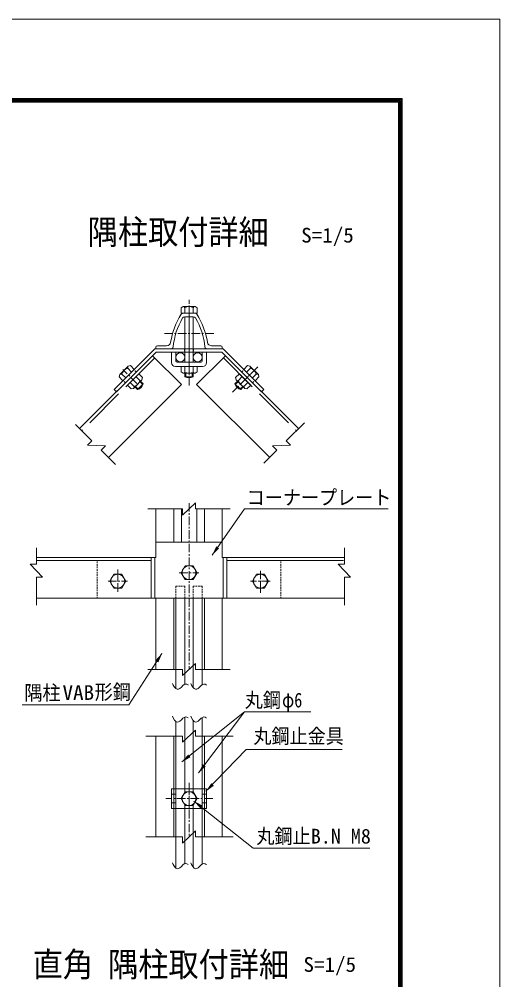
# Model space of a CAD drawing. Units: millimetres, scale not verified, with parts at other scales. Extents: x -4455 to 4455, y -3150 to 3150.
# Drawn here: x 3043 to 4455, y 326 to 3150 of the extents above; entities that cross this region are included whole.
import ezdxf
from ezdxf.enums import TextEntityAlignment as Align

# ---------------------------------------------------------------- set-up
doc = ezdxf.new("R2010")
doc.units = ezdxf.units.MM
doc.header["$LTSCALE"] = 20
for name, pattern in [('DASHED', [7.5, 6, -1.5]), ('USER1', [2, 1.25, -0.25, 0.25, -0.25]), ('USER2', [0.375, 0.25, -0.125]), ('USER4', [4.7625, 3.175, -1.5875])]:
    doc.linetypes.add(name, pattern=pattern)
doc.layers.add('0-3_7詳細', color=7, linetype='Continuous', lineweight=18)
doc.layers.add('0-E_D-TTL', color=7, linetype='Continuous', lineweight=18)
doc.styles.add('ＭＳ ゴシック', font='')
doc.styles.get('ＭＳ ゴシック').set_extended_font_data('MS Gothic')

msp = doc.modelspace()

# ---------------------------------------------------------------- linework, layer by layer
at = {"layer": '0-3_7詳細', "color": 1, "linetype": 'USER1'}
for p, q in [((3542.14, 2073.59), (3542.14, 2325.37)), ((3542.14, 2304.06), (3542.14, 2145.48)), ((3542.14, 2288.84), (3542.14, 2157.22)), ((3542.14, 2256.86), (3542.14, 2109.54)), ((3542.14, 2241.77), (3542.14, 2109.54)), ((3614.69, 2226.34), (3467.96, 2226.34)), ((3542.14, 2152.71), (3542.14, 2118.32)), ((3389.1, 2079.47), (3347.93, 2120.64)), ((3389.1, 2079.47), (3347.93, 2120.64)), ((3669.6, 2053.88), (3744.58, 2128.86)), ((3695.18, 2079.47), (3736.35, 2120.64)), ((3695.18, 2079.47), (3736.35, 2120.64)), ((3542.14, 1727.62), (3542.14, 1238.06)), ((3332.67, 1531.9), (3332.67, 1462.51)), ((3751.62, 1463.53), (3751.62, 1532.92)), ((3304.11, 1497.71), (3361.23, 1497.71)), ((3332.67, 1521.68), (3332.67, 1473.84)), ((3513.58, 1522.72), (3570.7, 1522.72)), ((3780.18, 1497.71), (3723.06, 1497.71)), ((3751.62, 1473.75), (3751.62, 1521.59)), ((3542.14, 904.7), (3542.14, 745.84)), ((3542.14, 896.43), (3542.14, 819.86)), ((3611.68, 858.3), (3474.34, 858.3))]:
    msp.add_line(p, q, dxfattribs=at)
at = {"layer": '0-3_7詳細'}
for p, q in [((3524.5, 2305.24), (3518.62, 2301.84)), ((3518.62, 2301.84), (3518.62, 2286.04)), ((3524.5, 2305.24), (3559.78, 2305.24)), ((3530.14, 2301.84), (3530.14, 2286.04)), ((3554.14, 2301.84), (3554.14, 2286.04)), ((3559.78, 2305.24), (3565.66, 2301.84)), ((3565.66, 2301.84), (3565.66, 2286.04)), ((3518.62, 2286.04), (3565.66, 2286.04)), ((3542.14, 2286.04), (3519.65, 2286.04)), ((3558.93, 2286.04), (3525.36, 2286.04)), ((3529.58, 2275.54), (3554.71, 2275.54)), ((3530.14, 2275.54), (3530.14, 2141.44)), ((3554.14, 2275.54), (3554.14, 2141.44)), ((3441.64, 2181.04), (3322.16, 2061.56)), ((3642.64, 2181.04), (3441.64, 2181.04)), ((3444.64, 2185.54), (3444.64, 2181.04)), ((3489.4, 2181.04), (3444.64, 2181.04)), ((3476.3, 2190.04), (3449.14, 2190.04)), ((3594.88, 2181.04), (3639.64, 2181.04)), ((3607.98, 2190.04), (3635.14, 2190.04)), ((3639.64, 2185.54), (3639.64, 2181.04)), ((3642.64, 2181.04), (3762.13, 2061.56)), ((3445.62, 2171.44), (3220.5, 1946.32)), ((3445.62, 2171.44), (3328.95, 2054.77)), ((3519.86, 2075.98), (3435.01, 2160.83)), ((3638.67, 2171.44), (3445.62, 2171.44)), ((3564.42, 2075.98), (3649.27, 2160.83)), ((3638.67, 2171.44), (3863.79, 1946.32)), ((3638.67, 2171.44), (3755.34, 2054.77)), ((3363.48, 2130.03), (3338.53, 2105.08)), ((3381.22, 2120.61), (3347.95, 2087.35)), ((3361.89, 2123.64), (3373.07, 2112.47)), ((3363.48, 2130.03), (3370.04, 2131.79)), ((3370.04, 2131.79), (3381.22, 2120.61)), ((3565.66, 2128.84), (3518.62, 2128.84)), ((3518.62, 2112.97), (3518.62, 2128.84)), ((3530.14, 2111.7), (3530.14, 2128.84)), ((3554.14, 2111.7), (3554.14, 2128.84)), ((3565.66, 2112.97), (3565.66, 2128.84)), ((3714.25, 2131.79), (3703.07, 2120.61)), ((3703.07, 2120.61), (3736.33, 2087.35)), ((3722.39, 2123.64), (3711.21, 2112.47)), ((3720.8, 2130.03), (3714.25, 2131.79)), ((3720.8, 2130.03), (3745.75, 2105.08)), ((3338.53, 2105.08), (3336.78, 2098.53)), ((3336.78, 2098.53), (3347.95, 2087.35)), ((3344.92, 2106.67), (3356.1, 2095.5)), ((3361.11, 2074.2), (3394.37, 2107.46)), ((3398.34, 2087.19), (3386.22, 2099.31)), ((3405.59, 2096.24), (3394.37, 2107.46)), ((3403.87, 2089.81), (3405.59, 2096.24)), ((3524.38, 2109.64), (3518.62, 2112.97)), ((3559.9, 2109.64), (3524.38, 2109.64)), ((3530.14, 2109.64), (3530.14, 2098.98)), ((3554.14, 2098.98), (3530.14, 2098.98)), ((3554.14, 2109.64), (3554.14, 2098.98)), ((3559.9, 2109.64), (3565.66, 2112.97)), ((3678.69, 2096.24), (3689.92, 2107.46)), ((3680.41, 2089.81), (3678.69, 2096.24)), ((3685.94, 2087.19), (3698.06, 2099.31)), ((3723.18, 2074.2), (3689.92, 2107.46)), ((3739.36, 2106.67), (3728.19, 2095.5)), ((3747.51, 2098.53), (3736.33, 2087.35)), ((3745.75, 2105.08), (3747.51, 2098.53)), ((3519.86, 2075.98), (3305.35, 1861.47)), ((3372.33, 2062.97), (3361.11, 2074.2)), ((3381.37, 2070.22), (3369.25, 2082.34)), ((3378.75, 2064.69), (3372.33, 2062.97)), ((3378.75, 2064.69), (3403.87, 2089.81)), ((3382.83, 2068.77), (3390.37, 2061.23)), ((3390.37, 2061.23), (3407.34, 2078.2)), ((3399.8, 2085.74), (3407.34, 2078.2)), ((3564.42, 2075.98), (3778.93, 1861.47)), ((3684.49, 2085.74), (3676.95, 2078.2)), ((3693.92, 2061.23), (3676.95, 2078.2)), ((3705.53, 2064.69), (3680.41, 2089.81)), ((3701.46, 2068.77), (3693.92, 2061.23)), ((3702.91, 2070.22), (3715.03, 2082.34)), ((3705.53, 2064.69), (3711.95, 2062.97)), ((3711.95, 2062.97), (3723.18, 2074.2)), ((3328.95, 2054.77), (3322.16, 2061.56)), ((3755.34, 2054.77), (3762.13, 2061.56)), ((3444.64, 1710.21), (3444.64, 1567.72)), ((3639.64, 1710.21), (3639.64, 1567.72)), ((3444.64, 1612.72), (3639.64, 1612.72)), ((3444.64, 1567.72), (3093.9, 1567.72)), ((3431.04, 1558.72), (3093.9, 1558.72)), ((3431.04, 1567.72), (3431.04, 1447.72)), ((3441.64, 1567.72), (3441.64, 1447.72)), ((3639.64, 1567.72), (3998.25, 1567.72)), ((3642.64, 1567.72), (3642.64, 1447.72)), ((3653.25, 1567.72), (3653.25, 1447.72)), ((3653.25, 1558.72), (3996, 1558.72)), ((3470.05, 1447.72), (3093.9, 1447.72)), ((3444.64, 1447.72), (3444.64, 1238.06)), ((3444.64, 1447.72), (3639.64, 1447.72)), ((3503.19, 1447.72), (3503.19, 1182.16)), ((3530.19, 1447.72), (3530.19, 1194.54)), ((3554.09, 1447.72), (3554.09, 1184.94)), ((3581.09, 1447.72), (3581.09, 1193.55)), ((3616.48, 1447.72), (3998.25, 1447.72)), ((3639.64, 1447.72), (3639.64, 1238.06)), ((3503.19, 886.8), (3503.19, 1085.74)), ((3530.19, 886.8), (3530.19, 1098.11)), ((3554.09, 886.8), (3554.09, 1088.51)), ((3581.09, 886.8), (3581.09, 1097.12)), ((3444.64, 1041.97), (3444.64, 745.84)), ((3639.64, 1041.97), (3639.64, 745.84)), ((3593.74, 886.8), (3490.54, 886.8)), ((3490.54, 886.8), (3490.54, 829.8)), ((3593.74, 886.8), (3593.74, 829.8)), ((3593.74, 829.8), (3490.54, 829.8)), ((3503.19, 829.8), (3503.19, 654.48)), ((3530.19, 829.8), (3530.19, 666.86)), ((3554.09, 829.8), (3554.09, 657.26)), ((3581.09, 829.8), (3581.09, 665.86))]:
    msp.add_line(p, q, dxfattribs=at)
at = {"layer": '0-3_7詳細', "color": 1, "linetype": 'USER2'}
for p, q in [((3528.64, 2181.04), (3528.64, 2171.44)), ((3555.64, 2181.04), (3555.64, 2171.44)), ((3387.28, 2113.1), (3380.49, 2119.89)), ((3387.28, 2113.1), (3380.49, 2119.89)), ((3697, 2113.1), (3703.79, 2119.89)), ((3697, 2113.1), (3703.79, 2119.89)), ((3355.46, 2081.28), (3348.67, 2088.07)), ((3355.46, 2081.28), (3348.67, 2088.07)), ((3728.82, 2081.28), (3735.61, 2088.07)), ((3728.82, 2081.28), (3735.61, 2088.07))]:
    msp.add_line(p, q, dxfattribs=at)
at = {"layer": '0-3_7詳細', "color": 3, "linetype": 'DASHED'}
for p, q in [((3441.38, 2154.47), (3226.86, 1939.96)), ((3642.91, 2154.47), (3857.42, 1939.96))]:
    msp.add_line(p, q, dxfattribs=at)
at = {"layer": '0-3_7詳細', "color": 3}
for p, q in [((3490.54, 2171.44), (3490.54, 2140.84)), ((3503.14, 2171.44), (3490.54, 2171.44)), ((3503.14, 2171.44), (3503.14, 2147.44)), ((3581.14, 2171.44), (3581.14, 2147.44)), ((3593.74, 2171.44), (3581.14, 2171.44)), ((3593.74, 2171.44), (3593.74, 2140.84)), ((3581.74, 2128.84), (3502.54, 2128.84)), ((3575.14, 2141.44), (3509.14, 2141.44)), ((3497.14, 1710.21), (3497.14, 1612.72)), ((3519.64, 1710.21), (3519.64, 1612.72)), ((3564.64, 1710.21), (3564.64, 1612.72)), ((3587.14, 1710.21), (3587.14, 1612.72)), ((3497.14, 1447.72), (3497.14, 1238.06)), ((3587.14, 1447.72), (3587.14, 1238.06)), ((3497.14, 1041.97), (3497.14, 745.84)), ((3587.14, 1041.97), (3587.14, 745.84))]:
    msp.add_line(p, q, dxfattribs=at)
at = {"layer": '0-3_7詳細', "color": 1}
for p, q in [((3532.54, 2109.64), (3532.54, 2097.77)), ((3551.74, 2109.64), (3551.74, 2097.77)), ((3384.52, 2070.46), (3392.92, 2062.07)), ((3398.1, 2084.04), (3406.5, 2075.65)), ((3686.18, 2084.04), (3677.79, 2075.65)), ((3699.76, 2070.46), (3691.37, 2062.07)), ((3704.57, 1113.43), (3570.16, 933.89))]:
    msp.add_line(p, q, dxfattribs=at)
at = {"layer": '0-3_7詳細', "color": 4}
for p, q in [((3256.55, 1910.27), (3208.69, 1958.13)), ((3827.73, 1910.27), (3881.17, 1963.7)), ((3256.55, 1910.27), (3243.82, 1897.54)), ((3243.82, 1897.54), (3296.7, 1895.58)), ((3283.97, 1882.85), (3296.7, 1895.58)), ((3840.46, 1897.54), (3787.59, 1895.58)), ((3800.32, 1882.85), (3787.59, 1895.58)), ((3827.73, 1910.27), (3840.46, 1897.54)), ((3283.97, 1882.85), (3325.81, 1841.01)), ((3800.32, 1882.85), (3762.17, 1844.7)), ((3522.76, 1692.21), (3561.53, 1728.21)), ((3561.53, 1710.21), (3561.53, 1728.21)), ((3522.76, 1710.21), (3421.45, 1710.21)), ((3522.76, 1710.21), (3522.76, 1692.21)), ((3561.53, 1710.21), (3662.84, 1710.21)), ((3093.9, 1548.22), (3093.9, 1595.74)), ((3998.25, 1548.22), (3998.25, 1595.74)), ((3075.9, 1548.22), (3111.9, 1509.45)), ((3093.9, 1548.22), (3075.9, 1548.22)), ((3980.25, 1548.22), (4016.25, 1509.45)), ((3998.25, 1548.22), (3980.25, 1548.22)), ((3093.9, 1509.45), (3093.9, 1426.92)), ((3093.9, 1509.45), (3111.9, 1509.45)), ((3998.25, 1509.45), (3998.25, 1426.92)), ((3998.25, 1509.45), (4016.25, 1509.45)), ((3522.76, 1220.06), (3561.53, 1256.06)), ((3561.53, 1238.06), (3561.53, 1256.06)), ((3522.76, 1238.06), (3421.45, 1238.06)), ((3522.76, 1238.06), (3522.76, 1220.06)), ((3561.53, 1238.06), (3662.84, 1238.06)), ((3522.76, 1023.97), (3561.53, 1059.97)), ((3561.53, 1041.97), (3561.53, 1059.97)), ((3522.76, 1041.97), (3415.56, 1041.97)), ((3522.76, 1041.97), (3522.76, 1023.97)), ((3561.53, 1041.97), (3671.72, 1041.97)), ((3522.76, 727.84), (3561.53, 763.84)), ((3561.53, 745.84), (3561.53, 763.84)), ((3522.76, 745.84), (3415.56, 745.84)), ((3522.76, 745.84), (3522.76, 727.84)), ((3561.53, 745.84), (3671.72, 745.84))]:
    msp.add_line(p, q, dxfattribs=at)
at = {"layer": '0-3_7詳細', "color": 3, "linetype": 'USER2'}
for p, q in [((3272.67, 1555.72), (3272.67, 1447.72)), ((3811.62, 1555.72), (3811.62, 1447.72)), ((3503.19, 1483.06), (3503.19, 1447.72)), ((3503.19, 1483.06), (3530.19, 1483.06)), ((3530.19, 1483.06), (3530.19, 1447.72)), ((3581.09, 1483.06), (3554.09, 1483.06)), ((3554.09, 1483.06), (3554.09, 1447.72)), ((3581.09, 1483.06), (3581.09, 1447.72))]:
    msp.add_line(p, q, dxfattribs=at)
at = {"layer": '0-3_7詳細', "color": 1, "linetype": 'USER4'}
for p, q in [((3503.14, 886.8), (3503.14, 829.8)), ((3530.19, 886.8), (3530.19, 878.34)), ((3554.09, 886.8), (3554.09, 878.34)), ((3581.14, 886.8), (3581.14, 829.8)), ((3503.14, 871.05), (3490.54, 871.05)), ((3581.14, 871.05), (3593.74, 871.05)), ((3503.14, 845.55), (3490.54, 845.55)), ((3530.19, 838.26), (3530.19, 829.8)), ((3554.09, 838.26), (3554.09, 829.8)), ((3581.14, 845.55), (3593.74, 845.55))]:
    msp.add_line(p, q, dxfattribs=at)
at = {"layer": '0-3_7詳細'}
for points in [[(4126.77, 1710.21), (3705.43, 1710.21), (3610.43, 1574.38)], [(3900.13, 1113.43), (3704.57, 1113.43), (3521.21, 966.7)], [(3991.98, 1002.4), (3709.43, 1002.4), (3591.92, 879.9)], [(4073.24, 712.73), (3730.93, 712.73), (3556.67, 850.98)]]:
    msp.add_lwpolyline(points, dxfattribs=at)
at = {"layer": '0-3_7詳細', "color": 3}
for points in [[(3565.66, 1522.72), (3553.9, 1543.09), (3530.38, 1543.09), (3518.62, 1522.72), (3530.38, 1502.35), (3553.9, 1502.35)], [(3356.19, 1497.71), (3344.43, 1518.08), (3320.91, 1518.08), (3309.15, 1497.71), (3320.91, 1477.35), (3344.43, 1477.35)], [(3728.1, 1497.71), (3739.86, 1477.35), (3763.38, 1477.35), (3775.14, 1497.71), (3763.38, 1518.08), (3739.86, 1518.08)], [(3565.66, 858.3), (3553.9, 878.67), (3530.38, 878.67), (3518.62, 858.3), (3530.38, 837.93), (3553.9, 837.93)]]:
    msp.add_lwpolyline(points, close=True, dxfattribs=at)
at = {"layer": '0-3_7詳細', "color": 1}
msp.add_lwpolyline([(3051.77, 1133.95), (3365.68, 1133.95), (3462.65, 1285.4)], dxfattribs=at)
at = {"layer": '0-3_7詳細', "color": 4}
for points in [[(3493.6, 1197.14), (3495.87, 1192.01), (3499.54, 1185.99), (3503.34, 1182.01), (3507.25, 1180.08), (3511.27, 1180.2), (3515.41, 1182.36), (3519.66, 1186.56), (3523.89, 1191), (3527.96, 1193.83), (3531.88, 1195.08), (3535.63, 1194.73), (3539.23, 1192.79), (3539.6, 1192.41)], [(3547.14, 1197.14), (3549.41, 1192.01), (3553.09, 1185.99), (3556.88, 1182.01), (3560.79, 1180.08), (3564.81, 1180.2), (3568.95, 1182.36), (3573.2, 1186.56), (3577.43, 1191), (3581.51, 1193.83), (3585.42, 1195.08), (3589.18, 1194.73), (3592.77, 1192.79), (3593.15, 1192.41)], [(3493.6, 1100.71), (3495.87, 1095.58), (3499.54, 1089.56), (3503.34, 1085.58), (3507.25, 1083.65), (3511.27, 1083.77), (3515.41, 1085.93), (3519.66, 1090.13), (3523.89, 1094.57), (3527.96, 1097.4), (3531.88, 1098.65), (3535.63, 1098.3), (3539.23, 1096.36), (3539.6, 1095.98)], [(3547.14, 1100.71), (3549.41, 1095.58), (3553.09, 1089.56), (3556.88, 1085.58), (3560.79, 1083.65), (3564.81, 1083.77), (3568.95, 1085.93), (3573.2, 1090.13), (3577.43, 1094.57), (3581.51, 1097.4), (3585.42, 1098.65), (3589.18, 1098.3), (3592.77, 1096.36), (3593.15, 1095.98)], [(3493.6, 669.46), (3495.87, 664.33), (3499.54, 658.31), (3503.34, 654.33), (3507.25, 652.4), (3511.27, 652.52), (3515.41, 654.68), (3519.66, 658.88), (3523.89, 663.32), (3527.96, 666.15), (3531.88, 667.4), (3535.63, 667.05), (3539.23, 665.11), (3539.6, 664.73)], [(3547.14, 669.46), (3549.41, 664.33), (3553.09, 658.31), (3556.88, 654.33), (3560.79, 652.4), (3564.81, 652.52), (3568.95, 654.68), (3573.2, 658.88), (3577.43, 663.32), (3581.51, 666.15), (3585.42, 667.4), (3589.18, 667.05), (3592.77, 665.11), (3593.15, 664.73)]]:
    msp.add_lwpolyline(points, dxfattribs=at)
at = {"layer": '0-3_7詳細', "color": 3}
for centre, radius in [((3516.69, 2156.07), 13.5), ((3567.59, 2156.07), 13.5), ((3542.14, 1522.72), 20.4), ((3332.67, 1497.71), 20.4), ((3751.62, 1497.71), 20.4), ((3542.14, 858.3), 20.4)]:
    msp.add_circle(centre, radius, dxfattribs=at)
at = {"layer": '0-3_7詳細'}
for centre, radius, start, end in [((3524.81, 2299.36), 5.88, 24.94299, 92.968), ((3542.14, 2282.33), 22.91, 58.40741, 121.59259), ((3559.48, 2299.36), 5.88, 87.032, 155.05701), ((3711.94, 2163.31), 226.8, 148.30182, 170.6662), ((3711.94, 2163.31), 217.8, 150.13204, 173.91336), ((3525.36, 2278.54), 7.5, 90, 148.30182), ((3529.58, 2268.04), 7.5, 90, 150.13204), ((3554.71, 2268.04), 7.5, 29.86796, 90), ((3558.93, 2278.54), 7.5, 31.69818, 90), ((3372.34, 2163.31), 217.8, 6.08664, 29.86796), ((3372.34, 2163.31), 226.8, 9.3338, 31.69818), ((3449.14, 2185.54), 4.5, 90, 180), ((3476.3, 2202.04), 12, 270, 350.6662), ((3489.4, 2187.04), 6, 270, 353.91336), ((3594.88, 2187.04), 6, 186.08664, 270), ((3607.98, 2202.04), 12, 189.3338, 270), ((3635.14, 2185.54), 4.5, 0, 90), ((3367.2, 2101.36), 22.91, 103.40741, 166.59259), ((3367.42, 2125.66), 5.88, 132.032, 200.05701), ((3716.86, 2125.66), 5.88, 339.94299, 47.968), ((3717.08, 2101.36), 22.91, 13.40741, 76.59259), ((3342.91, 2101.15), 5.88, 69.94299, 137.968), ((3524.38, 2118.73), 9.09, 270, 309.3382), ((3542.14, 2145.64), 36, 250.52878, 289.47122), ((3542.14, 2119.76), 24, 240, 300), ((3559.9, 2118.73), 9.09, 230.6618, 270), ((3741.38, 2101.15), 5.88, 42.032, 110.05701), ((3372.33, 2071.12), 9.09, 315, 354.3382), ((3365.86, 2102.71), 36, 295.52878, 334.47122), ((3384.15, 2084.41), 24, 285, 345), ((3397.45, 2096.24), 9.09, 275.6618, 315), ((3700.13, 2084.41), 24, 195, 255), ((3686.84, 2096.24), 9.09, 225, 264.3382), ((3718.43, 2102.71), 36, 205.52878, 244.47122), ((3711.96, 2071.12), 9.09, 185.6618, 225)]:
    msp.add_arc(centre, radius, start, end, dxfattribs=at)
at = {"layer": '0-3_7詳細', "color": 3}
for centre, radius, start, end in [((3509.14, 2147.44), 6, 180, 270), ((3575.14, 2147.44), 6, 270, 0), ((3502.54, 2140.84), 12, 180, 270), ((3581.74, 2140.84), 12, 270, 0)]:
    msp.add_arc(centre, radius, start, end, dxfattribs=at)
at = {"layer": '0-3_7詳細'}
for points in [[(3609.28, 1572.74), (3622.21, 1600.31), (3630.75, 1594.34)], [(3519.65, 965.45), (3539.82, 988.27), (3546.33, 980.13)], [(3590.53, 878.46), (3607.54, 903.71), (3615.06, 896.5)], [(3555.1, 852.23), (3581.84, 837.66), (3575.36, 829.5)]]:
    msp.add_solid(points, dxfattribs=at)
at = {"layer": '0-3_7詳細', "color": 1}
for points in [[(3463.73, 1287.08), (3451.94, 1259.01), (3443.16, 1264.63)], [(3568.97, 932.28), (3582.77, 959.42), (3591.11, 953.18)]]:
    msp.add_solid(points, dxfattribs=at)
at = {"layer": '0-E_D-TTL', "color": 2}
msp.add_lwpolyline([(-4454.97, 3150.21), (4454.73, 3150.21), (4454.73, -3150.21), (-4454.97, -3150.21)], close=True, dxfattribs=at)
at = {"layer": '0-E_D-TTL'}
for points in [[(-4168.59, 2916.87), (4168.34, 2916.87), (4168.34, -2916.87), (-4168.59, -2916.87)], [(-4165.93, 2914.21), (4165.69, 2914.21), (4165.69, -2914.21), (-4165.93, -2914.21)], [(-4163.28, 2911.56), (4163.04, 2911.56), (4163.04, -2911.56), (-4163.28, -2911.56)], [(-4160.63, 2908.91), (4160.39, 2908.91), (4160.39, -2908.91), (-4160.63, -2908.91)], [(-4157.98, 2906.26), (4157.74, 2906.26), (4157.74, -2906.26), (-4157.98, -2906.26)]]:
    msp.add_lwpolyline(points, close=True, dxfattribs=at)

# ---------------------------------------------------------------- texts
at = {"layer": '0-3_7詳細', "style": 'ＭＳ ゴシック', "width": 0.9}
for s, height, p in [('隅柱取付詳細', 72.14, (3244.73, 2466.74)), ('直角 隅柱取付詳細', 72.16, (3083.13, 313.19))]:
    msp.add_text(s, height=height, dxfattribs=at).set_placement(p, align=Align.BOTTOM_LEFT)
at = {"layer": '0-3_7詳細', "color": 3, "style": 'ＭＳ ゴシック'}
for s, width, p in [('S=1/5', 1.05, (3871.5, 2480.44)), ('コーナープレート', 0.9, (3711.48, 1709.31)), ('隅柱', 0.9, (3058.43, 1134.78)), ('VAB', 1.05, (3170.52, 1135.59)), ('形鋼', 0.9, (3264.99, 1137.3)), ('丸鋼', 0.9, (3705.82, 1113.59)), ('φ6', 0.8, (3815.35, 1113.59)), ('丸鋼止金具', 0.9, (3731.15, 1007.8)), ('丸鋼止', 0.9, (3739.95, 713.38)), ('S=1/5', 1.05, (3878.18, 335.99))]:
    msp.add_text(s, height=43.26, dxfattribs=dict(at, width=width)).set_placement(p, align=Align.BOTTOM_LEFT)
msp.add_text('B.N M8', height=43.26, dxfattribs=at).set_placement((3899.68, 713.38), align=Align.BOTTOM_LEFT)

doc.saveas('drawing.dxf')
